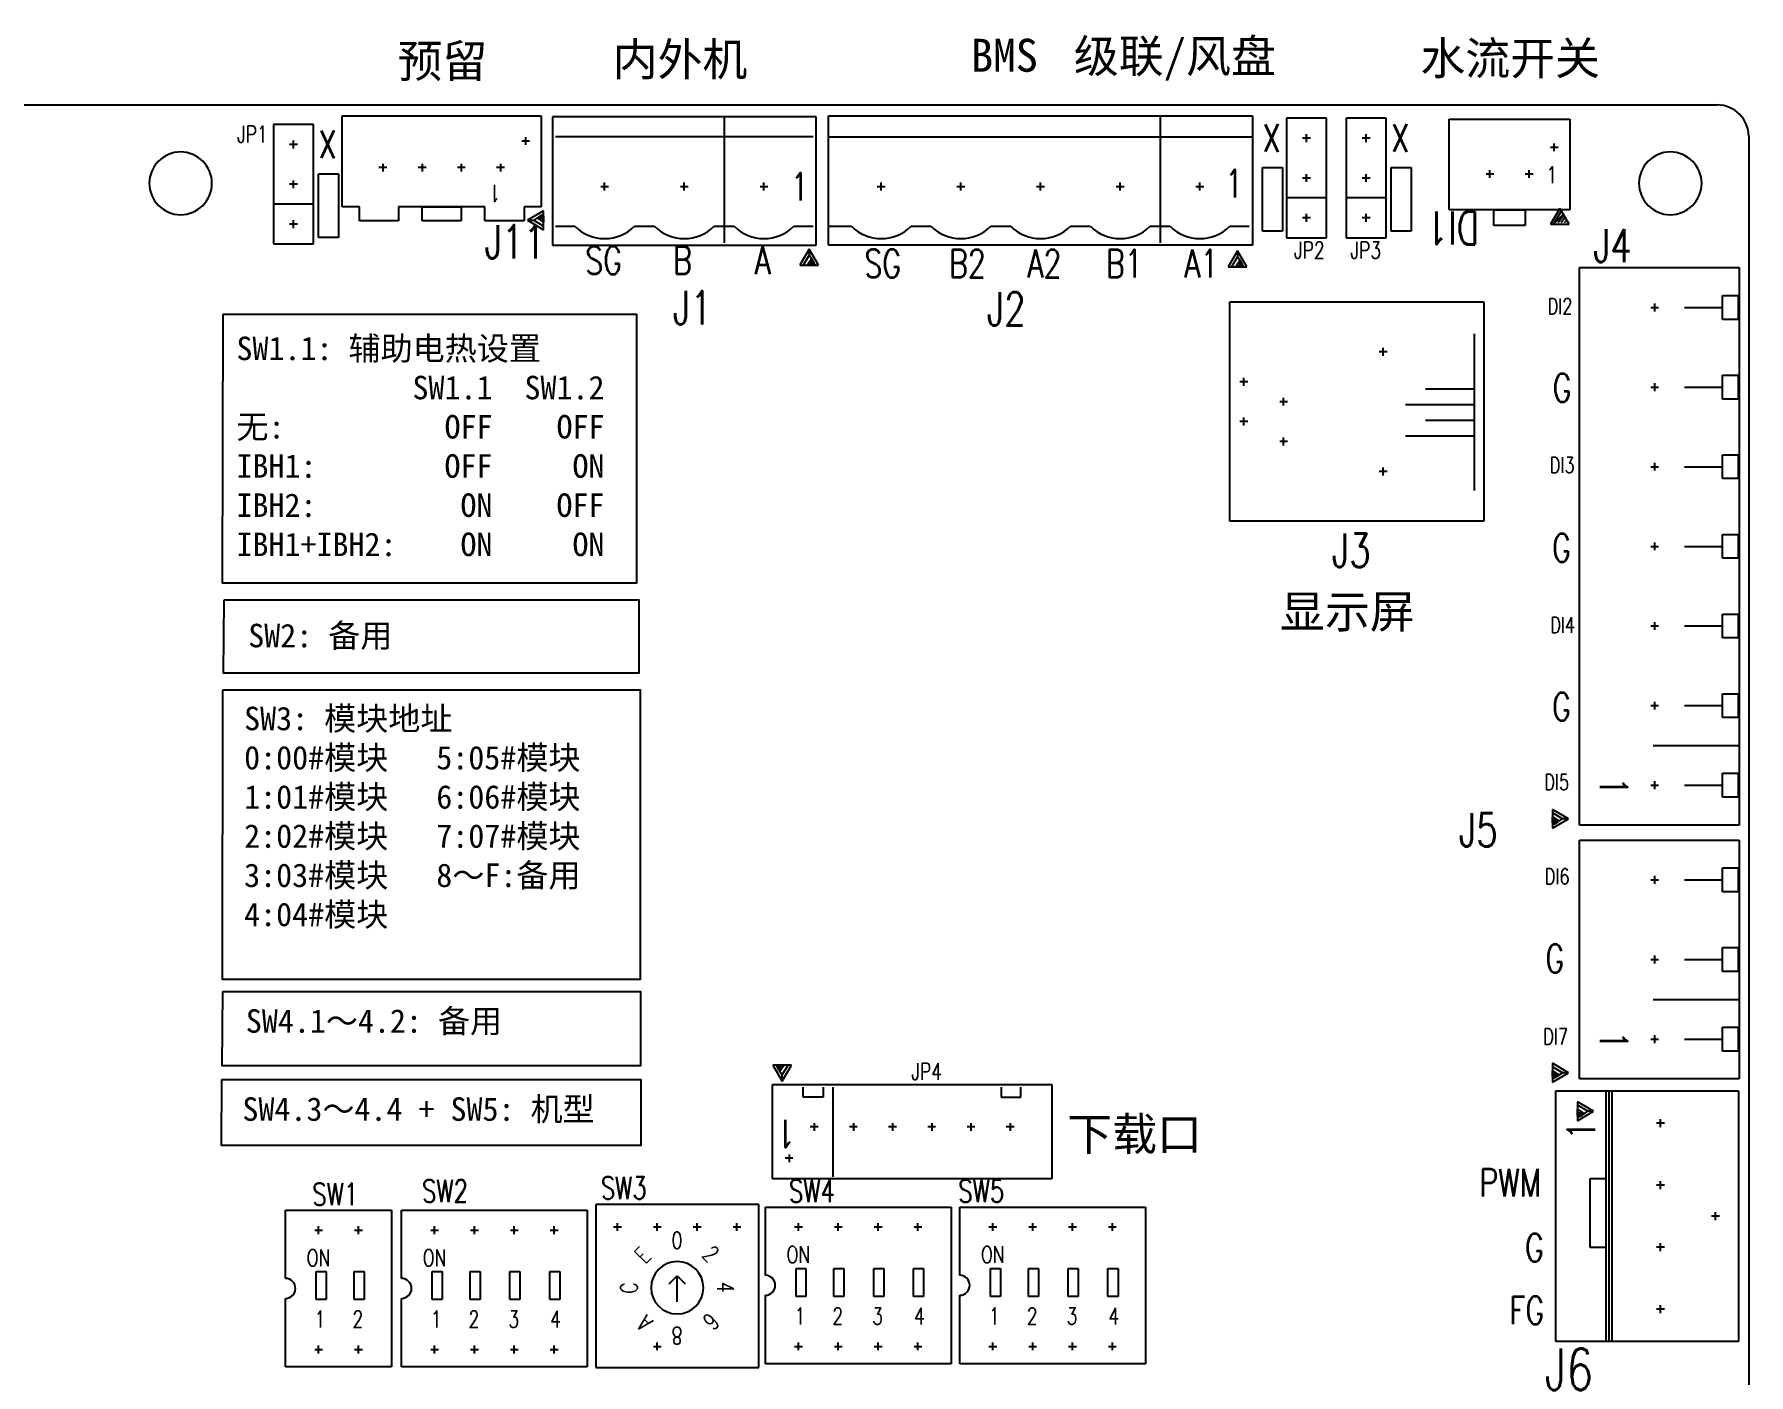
# Model space of a CAD drawing. Extents: x -23 to 549, y -29 to 170.
# Drawn here: x 140.7 to 250, y 84 to 169.5 of the extents above; entities that cross this region are included whole.
import ezdxf

# ---------------------------------------------------------------- set-up
doc = ezdxf.new("R2010")
doc.units = 0
doc.header["$MEASUREMENT"] = 0
doc.layers.get('0').update_dxf_attribs({"linetype": 'CONTINUOUS'})
doc.styles.add('W0$254', font='simplex', dxfattribs={"width": 0.75})
doc.styles.add('宋体', font='simsun.ttc')

msp = doc.modelspace()

# ---------------------------------------------------------------- linework, layer by layer
for p, q in [((2, 165), (248, 165)), ((160.3, 158.5), (160.3, 164.3)), ((160.3, 164.3), (173, 164.3)), ((173, 164.3), (173, 158.5)), ((190.52, 164.25), (173.72, 164.25)), ((173.72, 164.25), (173.72, 156.05)), ((184.66, 164.25), (184.66, 156.2)), ((190.52, 156.05), (190.52, 164.25)), ((191.32, 156.05), (191.32, 164.3)), ((191.32, 164.3), (218.36, 164.3)), ((212.46, 164.3), (212.46, 156.2)), ((218.36, 164.3), (218.36, 156.05)), ((223.07, 164.15), (220.53, 164.15)), ((220.53, 164.15), (220.53, 156.53)), ((223.07, 156.53), (223.07, 164.15)), ((226.87, 164.15), (224.33, 164.15)), ((224.33, 164.15), (224.33, 156.53)), ((226.87, 156.53), (226.87, 164.15)), ((230.9, 158.3), (230.9, 164.1)), ((230.9, 164.1), (238.6, 164.1)), ((238.6, 164.1), (238.6, 158.3)), ((158.47, 163.75), (155.93, 163.75)), ((155.93, 163.75), (155.93, 156.13)), ((158.47, 156.13), (158.47, 163.75)), ((172, 162.95), (172, 162.45)), ((172, 162.95), (172, 162.45)), ((190.34, 162.97), (173.9, 162.97)), ((191.32, 162.97), (218.36, 162.97)), ((221.8, 162.63), (221.8, 163.13)), ((221.8, 162.63), (221.8, 163.13)), ((225.6, 162.63), (225.6, 163.13)), ((225.6, 162.63), (225.6, 163.13)), ((250, 163), (250, -13)), ((157.45, 162.48), (156.95, 162.48)), ((157.45, 162.48), (156.95, 162.48)), ((157.2, 162.23), (157.2, 162.73)), ((157.2, 162.23), (157.2, 162.73)), ((172.25, 162.7), (171.75, 162.7)), ((172.25, 162.7), (171.75, 162.7)), ((222.05, 162.88), (221.55, 162.88)), ((222.05, 162.88), (221.55, 162.88)), ((225.85, 162.88), (225.35, 162.88)), ((225.85, 162.88), (225.35, 162.88)), ((237.35, 162.3), (237.85, 162.3)), ((237.35, 162.3), (237.85, 162.3)), ((237.6, 162.05), (237.6, 162.55)), ((237.6, 162.05), (237.6, 162.55)), ((163.15, 161), (162.65, 161)), ((163.15, 161), (162.65, 161)), ((162.9, 161.25), (162.9, 160.75)), ((162.9, 161.25), (162.9, 160.75)), ((165.65, 161), (165.15, 161)), ((165.65, 161), (165.15, 161)), ((165.4, 161.25), (165.4, 160.75)), ((165.4, 161.25), (165.4, 160.75)), ((168.15, 161), (167.65, 161)), ((168.15, 161), (167.65, 161)), ((167.9, 161.25), (167.9, 160.75)), ((167.9, 161.25), (167.9, 160.75)), ((170.65, 161), (170.15, 161)), ((170.65, 161), (170.15, 161)), ((170.4, 161.25), (170.4, 160.75)), ((170.4, 161.25), (170.4, 160.75)), ((170.4, 161), (170.4, 161)), ((170.4, 161), (170.4, 161)), ((219, 161), (220.27, 161)), ((219, 156.94), (219, 161)), ((220.27, 161), (220.27, 156.94)), ((227.2, 161), (228.47, 161)), ((227.2, 156.94), (227.2, 161)), ((228.47, 161), (228.47, 156.94)), ((233.5, 160.35), (233.5, 160.85)), ((233.5, 160.35), (233.5, 160.85)), ((236, 160.35), (236, 160.85)), ((236, 160.35), (236, 160.85)), ((157.45, 159.94), (156.95, 159.94)), ((157.45, 159.94), (156.95, 159.94)), ((157.2, 159.69), (157.2, 160.19)), ((157.2, 159.69), (157.2, 160.19)), ((158.8, 160.6), (160.07, 160.6)), ((158.8, 156.54), (158.8, 160.6)), ((160.07, 160.6), (160.07, 156.54)), ((176.79, 159.8), (177.29, 159.8)), ((176.79, 159.8), (177.29, 159.8)), ((177.04, 159.55), (177.04, 160.05)), ((177.04, 159.55), (177.04, 160.05)), ((181.87, 159.8), (182.37, 159.8)), ((181.87, 159.8), (182.37, 159.8)), ((182.12, 159.55), (182.12, 160.05)), ((182.12, 159.55), (182.12, 160.05)), ((186.95, 159.8), (187.45, 159.8)), ((186.95, 159.8), (187.45, 159.8)), ((187.2, 159.55), (187.2, 160.05)), ((187.2, 159.55), (187.2, 160.05)), ((187.2, 159.8), (187.2, 159.8)), ((187.2, 159.8), (187.2, 159.8)), ((194.43, 159.8), (194.93, 159.8)), ((194.43, 159.8), (194.93, 159.8)), ((194.68, 159.55), (194.68, 160.05)), ((194.68, 159.55), (194.68, 160.05)), ((199.51, 159.8), (200.01, 159.8)), ((199.51, 159.8), (200.01, 159.8)), ((199.76, 159.55), (199.76, 160.05)), ((199.76, 159.55), (199.76, 160.05)), ((204.59, 159.8), (205.09, 159.8)), ((204.59, 159.8), (205.09, 159.8)), ((204.84, 159.55), (204.84, 160.05)), ((204.84, 159.55), (204.84, 160.05)), ((209.67, 159.8), (210.17, 159.8)), ((209.67, 159.8), (210.17, 159.8)), ((209.92, 159.55), (209.92, 160.05)), ((209.92, 159.55), (209.92, 160.05)), ((214.75, 159.8), (215.25, 159.8)), ((214.75, 159.8), (215.25, 159.8)), ((215, 159.55), (215, 160.05)), ((215, 159.55), (215, 160.05)), ((215, 159.8), (215, 159.8)), ((215, 159.8), (215, 159.8)), ((222.05, 160.34), (221.55, 160.34)), ((222.05, 160.34), (221.55, 160.34)), ((221.8, 160.09), (221.8, 160.59)), ((221.8, 160.09), (221.8, 160.59)), ((225.85, 160.34), (225.35, 160.34)), ((225.85, 160.34), (225.35, 160.34)), ((225.6, 160.09), (225.6, 160.59)), ((225.6, 160.09), (225.6, 160.59)), ((233.25, 160.6), (233.75, 160.6)), ((233.25, 160.6), (233.75, 160.6)), ((235.75, 160.6), (236.25, 160.6)), ((235.75, 160.6), (236.25, 160.6)), ((236, 160.6), (236, 160.6)), ((236, 160.6), (236, 160.6)), ((158.47, 158.67), (155.93, 158.67)), ((223.07, 159.07), (220.53, 159.07)), ((226.87, 159.07), (224.33, 159.07)), ((157.2, 157.15), (157.2, 157.65)), ((157.2, 157.15), (157.2, 157.65)), ((161.4, 158.5), (160.3, 158.5)), ((161.4, 157.6), (161.4, 158.5)), ((163.9, 157.6), (161.4, 157.6)), ((169.4, 158.5), (163.9, 158.5)), ((163.9, 158.5), (163.9, 157.6)), ((165.4, 157.6), (165.4, 158.5)), ((165.4, 158.5), (167.9, 158.5)), ((167.9, 157.6), (165.4, 157.6)), ((167.9, 158.5), (167.9, 157.6)), ((169.4, 157.6), (169.4, 158.5)), ((171.9, 157.6), (169.4, 157.6)), ((173, 158.5), (171.9, 158.5)), ((171.9, 158.5), (171.9, 157.6)), ((173.15, 158.24), (172.13, 157.64)), ((172.13, 157.64), (173.15, 157.04)), ((172.13, 157.64), (172.52, 157.64)), ((172.9, 157.9), (172.52, 157.64)), ((172.52, 157.64), (173.15, 157.26)), ((172.9, 157.9), (172.77, 157.77)), ((172.77, 157.77), (172.9, 157.9)), ((172.77, 157.77), (173.15, 157.77)), ((173.15, 157.52), (172.77, 157.77)), ((173.15, 158.02), (172.9, 157.9)), ((172.9, 157.9), (173.15, 157.9)), ((173.15, 157.64), (172.9, 157.9)), ((173.15, 157.04), (173.15, 158.24)), ((173.15, 157.64), (173.15, 158.02)), ((173.15, 157.9), (173.15, 157.77)), ((173.15, 157.77), (173.15, 157.52)), ((173.15, 157.77), (173.15, 157.64)), ((173.15, 157.52), (173.15, 157.64)), ((173.15, 157.26), (173.15, 157.52)), ((222.05, 157.8), (221.55, 157.8)), ((222.05, 157.8), (221.55, 157.8)), ((221.8, 157.55), (221.8, 158.05)), ((221.8, 157.55), (221.8, 158.05)), ((225.85, 157.8), (225.35, 157.8)), ((225.85, 157.8), (225.35, 157.8)), ((225.6, 157.55), (225.6, 158.05)), ((225.6, 157.55), (225.6, 158.05)), ((238.6, 158.3), (230.9, 158.3)), ((233.75, 158.3), (235.75, 158.3)), ((233.75, 157.3), (233.75, 158.3)), ((235.75, 158.3), (235.75, 157.3)), ((237.95, 158.4), (237.35, 157.4)), ((237.55, 157.4), (238.05, 158.2)), ((237.65, 157.5), (238.15, 158)), ((237.85, 157.5), (238.15, 157.9)), ((238.55, 157.4), (237.95, 158.4)), ((238.05, 157.5), (238.25, 157.8)), ((238.25, 157.5), (238.35, 157.6)), ((157.45, 157.4), (156.95, 157.4)), ((157.45, 157.4), (156.95, 157.4)), ((160.07, 156.54), (158.8, 156.54)), ((173.9, 157.26), (175.13, 157.26)), ((178.94, 157.26), (180.22, 157.26)), ((184.03, 157.26), (185.29, 157.26)), ((189.1, 157.26), (190.34, 157.26)), ((191.34, 157.26), (192.78, 157.26)), ((196.59, 157.26), (197.85, 157.26)), ((201.66, 157.26), (202.94, 157.26)), ((206.75, 157.26), (208.01, 157.26)), ((211.82, 157.26), (213.09, 157.26)), ((216.91, 157.26), (218.14, 157.26)), ((220.27, 156.94), (219, 156.94)), ((220.53, 156.53), (223.07, 156.53)), ((224.33, 156.53), (226.87, 156.53)), ((228.47, 156.94), (227.2, 156.94)), ((235.75, 157.3), (233.75, 157.3)), ((237.35, 157.4), (238.55, 157.4)), ((155.93, 156.13), (158.47, 156.13)), ((173.72, 156.05), (190.52, 156.05)), ((190.08, 155.8), (189.48, 154.78)), ((190.08, 155.42), (189.7, 154.78)), ((190.68, 154.78), (190.08, 155.8)), ((190.08, 155.8), (190.08, 155.42)), ((190.33, 155.04), (190.08, 155.42)), ((218.36, 156.05), (191.32, 156.05)), ((217.4, 155.7), (216.8, 154.68)), ((217.4, 155.32), (217.02, 154.68)), ((218, 154.68), (217.4, 155.7)), ((217.4, 155.7), (217.4, 155.32)), ((217.65, 154.94), (217.4, 155.32)), ((189.48, 154.78), (190.68, 154.78)), ((189.7, 154.78), (189.95, 154.78)), ((189.95, 154.78), (190.21, 155.16)), ((190.21, 154.78), (189.95, 154.78)), ((189.95, 154.78), (190.08, 154.78)), ((190.08, 154.78), (190.33, 155.04)), ((190.21, 154.78), (190.08, 154.78)), ((190.08, 154.78), (190.46, 154.78)), ((190.33, 155.04), (190.21, 155.16)), ((190.21, 155.16), (190.33, 155.04)), ((190.21, 155.16), (190.21, 154.78)), ((190.33, 154.78), (190.21, 154.78)), ((190.33, 155.04), (190.33, 154.78)), ((190.46, 154.78), (190.33, 155.04)), ((216.8, 154.68), (218, 154.68)), ((217.02, 154.68), (217.27, 154.68)), ((217.27, 154.68), (217.53, 155.06)), ((217.53, 154.68), (217.27, 154.68)), ((217.27, 154.68), (217.4, 154.68)), ((217.4, 154.68), (217.65, 154.94)), ((217.53, 154.68), (217.4, 154.68)), ((217.4, 154.68), (217.78, 154.68)), ((217.65, 154.94), (217.53, 155.06)), ((217.53, 155.06), (217.65, 154.94)), ((217.53, 155.06), (217.53, 154.68)), ((217.65, 154.68), (217.53, 154.68)), ((217.65, 154.94), (217.65, 154.68)), ((217.78, 154.68), (217.65, 154.94)), ((239.2, 119.06), (239.2, 154.62)), ((239.2, 154.62), (249.4, 154.62)), ((249.4, 154.62), (249.4, 119.06)), ((216.9, 138.44), (216.9, 152.44)), ((216.9, 152.44), (233.1, 152.44)), ((233.1, 152.44), (233.1, 138.44)), ((243.75, 152.08), (244.25, 152.08)), ((243.75, 152.08), (244.25, 152.08)), ((244, 152.33), (244, 151.83)), ((244, 152.33), (244, 151.83)), ((245.91, 152.08), (248.32, 152.08)), ((248.32, 151.32), (248.32, 152.84)), ((248.32, 152.84), (249.33, 152.84)), ((249.33, 152.84), (249.33, 151.32)), ((249.33, 151.32), (248.32, 151.32)), ((232.5, 150.4), (232.5, 140.4)), ((226.94, 149.25), (226.44, 149.25)), ((226.94, 149.25), (226.44, 149.25)), ((226.69, 148.99), (226.69, 149.5)), ((226.69, 148.99), (226.69, 149.5)), ((248.32, 146.24), (248.32, 147.76)), ((248.32, 147.76), (249.33, 147.76)), ((249.33, 147.76), (249.33, 146.24)), ((218.05, 147.34), (217.55, 147.34)), ((218.05, 147.34), (217.55, 147.34)), ((217.8, 147.09), (217.8, 147.59)), ((217.8, 147.09), (217.8, 147.59)), ((229.38, 146.9), (232.5, 146.9)), ((243.75, 147), (244.25, 147)), ((243.75, 147), (244.25, 147)), ((244, 147.25), (244, 146.75)), ((244, 147.25), (244, 146.75)), ((245.91, 147), (248.32, 147)), ((220.59, 146.07), (220.09, 146.07)), ((220.59, 146.07), (220.09, 146.07)), ((220.34, 145.82), (220.34, 146.32)), ((220.34, 145.82), (220.34, 146.32)), ((228.11, 145.9), (232.5, 145.9)), ((249.33, 146.24), (248.32, 146.24)), ((218.05, 144.8), (217.55, 144.8)), ((218.05, 144.8), (217.55, 144.8)), ((217.8, 144.55), (217.8, 145.05)), ((217.8, 144.55), (217.8, 145.05)), ((229.38, 144.9), (232.5, 144.9)), ((220.59, 143.53), (220.09, 143.53)), ((220.59, 143.53), (220.09, 143.53)), ((220.34, 143.28), (220.34, 143.78)), ((220.34, 143.28), (220.34, 143.78)), ((228.11, 143.9), (232.5, 143.9)), ((244, 142.17), (244, 141.67)), ((244, 142.17), (244, 141.67)), ((248.32, 141.16), (248.32, 142.68)), ((248.32, 142.68), (249.33, 142.68)), ((249.33, 142.68), (249.33, 141.16)), ((226.94, 141.62), (226.44, 141.62)), ((226.94, 141.62), (226.44, 141.62)), ((226.69, 141.37), (226.69, 141.88)), ((226.69, 141.37), (226.69, 141.88)), ((243.75, 141.92), (244.25, 141.92)), ((243.75, 141.92), (244.25, 141.92)), ((245.91, 141.92), (248.32, 141.92)), ((249.33, 141.16), (248.32, 141.16)), ((233.1, 138.44), (216.9, 138.44)), ((243.75, 136.84), (244.25, 136.84)), ((243.75, 136.84), (244.25, 136.84)), ((244, 137.09), (244, 136.59)), ((244, 137.09), (244, 136.59)), ((245.91, 136.84), (248.32, 136.84)), ((248.32, 136.08), (248.32, 137.6)), ((248.32, 137.6), (249.33, 137.6)), ((249.33, 137.6), (249.33, 136.08)), ((249.33, 136.08), (248.32, 136.08)), ((248.32, 131), (248.32, 132.52)), ((248.32, 132.52), (249.33, 132.52)), ((249.33, 132.52), (249.33, 131)), ((243.75, 131.76), (244.25, 131.76)), ((243.75, 131.76), (244.25, 131.76)), ((244, 132.01), (244, 131.51)), ((244, 132.01), (244, 131.51)), ((245.91, 131.76), (248.32, 131.76)), ((249.33, 131), (248.32, 131)), ((244, 126.93), (244, 126.43)), ((244, 126.93), (244, 126.43)), ((248.32, 125.92), (248.32, 127.44)), ((248.32, 127.44), (249.33, 127.44)), ((249.33, 127.44), (249.33, 125.92)), ((243.75, 126.68), (244.25, 126.68)), ((243.75, 126.68), (244.25, 126.68)), ((245.91, 126.68), (248.32, 126.68)), ((249.33, 125.92), (248.32, 125.92)), ((243.91, 124.14), (249.33, 124.14)), ((243.75, 121.6), (244.25, 121.6)), ((243.75, 121.6), (244.25, 121.6)), ((244, 121.85), (244, 121.35)), ((244, 121.85), (244, 121.35)), ((244, 121.6), (244, 121.6)), ((244, 121.6), (244, 121.6)), ((245.91, 121.6), (248.32, 121.6)), ((248.32, 120.84), (248.32, 122.36)), ((248.32, 122.36), (249.33, 122.36)), ((249.33, 122.36), (249.33, 120.84)), ((249.33, 120.84), (248.32, 120.84)), ((238.51, 119.46), (237.49, 120.06)), ((237.49, 120.06), (237.49, 118.86)), ((238.13, 119.46), (237.49, 119.84)), ((237.49, 119.84), (237.49, 119.59)), ((237.49, 119.34), (237.49, 119.59)), ((237.49, 119.59), (237.49, 119.46)), ((237.49, 119.59), (237.87, 119.34)), ((237.49, 119.46), (237.75, 119.21)), ((237.49, 119.34), (237.49, 119.46)), ((237.49, 119.46), (237.49, 119.08)), ((237.49, 118.86), (238.51, 119.46)), ((237.49, 119.21), (237.49, 119.34)), ((237.87, 119.34), (237.49, 119.34)), ((237.75, 119.21), (237.49, 119.21)), ((237.49, 119.08), (237.75, 119.21)), ((237.75, 119.21), (238.13, 119.46)), ((237.75, 119.21), (237.87, 119.34)), ((237.87, 119.34), (237.75, 119.21)), ((238.51, 119.46), (238.13, 119.46)), ((249.4, 119.06), (239.2, 119.06)), ((239.2, 102.86), (239.2, 118.1)), ((239.2, 118.1), (249.4, 118.1)), ((249.4, 118.1), (249.4, 102.86)), ((248.32, 114.8), (248.32, 116.32)), ((248.32, 116.32), (249.33, 116.32)), ((249.33, 116.32), (249.33, 114.8)), ((243.75, 115.56), (244.25, 115.56)), ((243.75, 115.56), (244.25, 115.56)), ((244, 115.81), (244, 115.31)), ((244, 115.81), (244, 115.31)), ((245.91, 115.56), (248.32, 115.56)), ((249.33, 114.8), (248.32, 114.8)), ((243.75, 110.48), (244.25, 110.48)), ((243.75, 110.48), (244.25, 110.48)), ((244, 110.73), (244, 110.23)), ((244, 110.73), (244, 110.23)), ((245.91, 110.48), (248.32, 110.48)), ((248.32, 109.72), (248.32, 111.24)), ((248.32, 111.24), (249.33, 111.24)), ((249.33, 111.24), (249.33, 109.72)), ((249.33, 109.72), (248.32, 109.72)), ((243.91, 107.94), (249.33, 107.94)), ((248.32, 104.64), (248.32, 106.16)), ((248.32, 106.16), (249.33, 106.16)), ((249.33, 106.16), (249.33, 104.64)), ((243.75, 105.4), (244.25, 105.4)), ((243.75, 105.4), (244.25, 105.4)), ((244, 105.65), (244, 105.15)), ((244, 105.65), (244, 105.15)), ((244, 105.4), (244, 105.4)), ((244, 105.4), (244, 105.4)), ((245.91, 105.4), (248.32, 105.4)), ((249.33, 104.64), (248.32, 104.64)), ((188.96, 103.75), (187.76, 103.75)), ((187.76, 103.75), (188.36, 102.73)), ((188.36, 103.75), (187.98, 103.75)), ((187.98, 103.75), (188.1, 103.5)), ((188.1, 103.5), (188.1, 103.75)), ((188.1, 103.75), (188.23, 103.75)), ((188.36, 103.75), (188.1, 103.5)), ((188.1, 103.5), (188.23, 103.37)), ((188.23, 103.37), (188.1, 103.5)), ((188.1, 103.5), (188.36, 103.12)), ((188.23, 103.75), (188.48, 103.75)), ((188.23, 103.37), (188.23, 103.75)), ((188.23, 103.75), (188.36, 103.75)), ((188.48, 103.75), (188.23, 103.37)), ((188.48, 103.75), (188.36, 103.75)), ((188.36, 103.12), (188.74, 103.75)), ((188.36, 102.73), (188.96, 103.75)), ((188.36, 102.73), (188.36, 103.12)), ((188.74, 103.75), (188.48, 103.75)), ((238.51, 103.26), (237.49, 103.86)), ((237.49, 103.86), (237.49, 102.66)), ((238.13, 103.26), (237.49, 103.64)), ((237.49, 103.64), (237.49, 103.39)), ((237.49, 103.14), (237.49, 103.39)), ((237.49, 103.39), (237.49, 103.26)), ((237.49, 103.39), (237.87, 103.14)), ((237.49, 103.26), (237.75, 103.01)), ((237.49, 103.14), (237.49, 103.26)), ((237.49, 103.26), (237.49, 102.88)), ((237.49, 102.66), (238.51, 103.26)), ((237.49, 103.01), (237.49, 103.14)), ((237.87, 103.14), (237.49, 103.14)), ((237.75, 103.01), (237.49, 103.01)), ((237.49, 102.88), (237.75, 103.01)), ((237.75, 103.01), (238.13, 103.26)), ((237.75, 103.01), (237.87, 103.14)), ((237.87, 103.14), (237.75, 103.01)), ((238.51, 103.26), (238.13, 103.26)), ((249.4, 102.86), (239.2, 102.86)), ((187.75, 96.5), (187.75, 102.5)), ((187.75, 102.5), (205.55, 102.5)), ((189.71, 101.7), (189.71, 102.34)), ((190.97, 101.7), (189.71, 101.7)), ((190.97, 102.34), (190.97, 101.7)), ((191.61, 96.62), (191.61, 102.34)), ((202.32, 102.34), (202.32, 101.7)), ((202.32, 101.7), (203.59, 101.7)), ((203.59, 101.7), (203.59, 102.34)), ((205.55, 102.5), (205.55, 96.5)), ((249.38, 102.08), (237.68, 102.08)), ((237.68, 102.08), (237.68, 86.13)), ((240.88, 102.08), (240.88, 86.13)), ((241.08, 102.08), (241.08, 86.13)), ((241.28, 102.08), (241.28, 86.13)), ((249.38, 86.13), (249.38, 102.08)), ((240.11, 100.8), (239.09, 101.4)), ((239.09, 101.4), (239.09, 100.2)), ((239.73, 100.8), (239.09, 101.18)), ((239.09, 101.18), (239.09, 100.93)), ((239.09, 100.67), (239.09, 100.93)), ((239.09, 100.93), (239.09, 100.8)), ((239.09, 100.93), (239.47, 100.67)), ((239.09, 100.8), (239.35, 100.54)), ((239.09, 100.67), (239.09, 100.8)), ((239.09, 100.8), (239.09, 100.42)), ((239.09, 100.2), (240.11, 100.8)), ((239.09, 100.54), (239.09, 100.67)), ((239.47, 100.67), (239.09, 100.67)), ((239.35, 100.54), (239.73, 100.8)), ((239.35, 100.54), (239.47, 100.67)), ((239.47, 100.67), (239.35, 100.54)), ((240.11, 100.8), (239.73, 100.8)), ((190.65, 99.8), (190.15, 99.8)), ((190.65, 99.8), (190.15, 99.8)), ((190.4, 100.05), (190.4, 99.55)), ((190.4, 100.05), (190.4, 99.55)), ((190.4, 99.8), (190.4, 99.8)), ((190.4, 99.8), (190.4, 99.8)), ((193.15, 99.8), (192.65, 99.8)), ((193.15, 99.8), (192.65, 99.8)), ((192.9, 100.05), (192.9, 99.55)), ((192.9, 100.05), (192.9, 99.55)), ((195.65, 99.8), (195.15, 99.8)), ((195.65, 99.8), (195.15, 99.8)), ((195.4, 100.05), (195.4, 99.55)), ((195.4, 100.05), (195.4, 99.55)), ((198.15, 99.8), (197.65, 99.8)), ((198.15, 99.8), (197.65, 99.8)), ((197.9, 100.05), (197.9, 99.55)), ((197.9, 100.05), (197.9, 99.55)), ((200.65, 99.8), (200.15, 99.8)), ((200.65, 99.8), (200.15, 99.8)), ((200.4, 100.05), (200.4, 99.55)), ((200.4, 100.05), (200.4, 99.55)), ((203.15, 99.8), (202.65, 99.8)), ((203.15, 99.8), (202.65, 99.8)), ((202.9, 100.05), (202.9, 99.55)), ((202.9, 100.05), (202.9, 99.55)), ((239.35, 100.54), (239.09, 100.54)), ((239.09, 100.42), (239.35, 100.54)), ((244.63, 100.05), (244.13, 100.05)), ((244.63, 100.05), (244.13, 100.05)), ((244.38, 99.79), (244.38, 100.3)), ((244.38, 99.79), (244.38, 100.3)), ((244.38, 100.05), (244.38, 100.05)), ((244.38, 100.05), (244.38, 100.05)), ((189.05, 97.8), (188.55, 97.8)), ((189.05, 97.8), (188.55, 97.8)), ((188.8, 98.05), (188.8, 97.55)), ((188.8, 98.05), (188.8, 97.55)), ((205.55, 96.5), (187.75, 96.5)), ((239.88, 92.11), (239.88, 96.51)), ((239.88, 96.51), (240.88, 96.51)), ((240.88, 96.51), (240.88, 92.11)), ((244.38, 95.83), (244.38, 96.34)), ((244.38, 95.83), (244.38, 96.34)), ((244.63, 96.09), (244.13, 96.09)), ((244.63, 96.09), (244.13, 96.09)), ((156.69, 90.13), (156.69, 94.49)), ((156.69, 94.49), (163.45, 94.49)), ((163.45, 94.49), (163.45, 84.49)), ((164.09, 90.13), (164.09, 94.49)), ((164.09, 94.49), (175.93, 94.49)), ((175.93, 94.49), (175.93, 84.49)), ((186.87, 94.86), (176.47, 94.86)), ((176.47, 94.86), (176.47, 84.46)), ((186.87, 84.46), (186.87, 94.86)), ((187.29, 90.33), (187.29, 94.69)), ((187.29, 94.69), (199.13, 94.69)), ((199.13, 94.69), (199.13, 84.69)), ((199.69, 90.33), (199.69, 94.69)), ((199.69, 94.69), (211.53, 94.69)), ((211.53, 94.69), (211.53, 84.69)), ((248.13, 94.11), (247.63, 94.11)), ((248.13, 94.11), (247.63, 94.11)), ((247.88, 93.85), (247.88, 94.36)), ((247.88, 93.85), (247.88, 94.36)), ((158.55, 93.22), (159.05, 93.22)), ((158.55, 93.22), (159.05, 93.22)), ((158.8, 92.97), (158.8, 93.47)), ((158.8, 92.97), (158.8, 93.47)), ((161.09, 93.22), (161.59, 93.22)), ((161.09, 93.22), (161.59, 93.22)), ((161.34, 92.97), (161.34, 93.47)), ((161.34, 92.97), (161.34, 93.47)), ((165.95, 93.22), (166.45, 93.22)), ((165.95, 93.22), (166.45, 93.22)), ((166.2, 92.97), (166.2, 93.47)), ((166.2, 92.97), (166.2, 93.47)), ((168.49, 93.22), (168.99, 93.22)), ((168.49, 93.22), (168.99, 93.22)), ((168.74, 92.97), (168.74, 93.47)), ((168.74, 92.97), (168.74, 93.47)), ((171.03, 93.22), (171.53, 93.22)), ((171.03, 93.22), (171.53, 93.22)), ((171.28, 92.97), (171.28, 93.47)), ((171.28, 92.97), (171.28, 93.47)), ((173.57, 93.22), (174.07, 93.22)), ((173.57, 93.22), (174.07, 93.22)), ((173.82, 92.97), (173.82, 93.47)), ((173.82, 92.97), (173.82, 93.47)), ((177.61, 93.42), (178.11, 93.42)), ((177.61, 93.42), (178.11, 93.42)), ((177.86, 93.17), (177.86, 93.67)), ((177.86, 93.17), (177.86, 93.67)), ((180.15, 93.42), (180.65, 93.42)), ((180.15, 93.42), (180.65, 93.42)), ((180.4, 93.17), (180.4, 93.67)), ((180.4, 93.17), (180.4, 93.67)), ((182.69, 93.42), (183.19, 93.42)), ((182.69, 93.42), (183.19, 93.42)), ((182.94, 93.17), (182.94, 93.67)), ((182.94, 93.17), (182.94, 93.67)), ((185.23, 93.42), (185.73, 93.42)), ((185.23, 93.42), (185.73, 93.42)), ((185.48, 93.17), (185.48, 93.67)), ((185.48, 93.17), (185.48, 93.67)), ((189.15, 93.42), (189.65, 93.42)), ((189.15, 93.42), (189.65, 93.42)), ((189.4, 93.17), (189.4, 93.67)), ((189.4, 93.17), (189.4, 93.67)), ((191.69, 93.42), (192.19, 93.42)), ((191.69, 93.42), (192.19, 93.42)), ((191.94, 93.17), (191.94, 93.67)), ((191.94, 93.17), (191.94, 93.67)), ((194.23, 93.42), (194.73, 93.42)), ((194.23, 93.42), (194.73, 93.42)), ((194.48, 93.17), (194.48, 93.67)), ((194.48, 93.17), (194.48, 93.67)), ((196.77, 93.42), (197.27, 93.42)), ((196.77, 93.42), (197.27, 93.42)), ((197.02, 93.17), (197.02, 93.67)), ((197.02, 93.17), (197.02, 93.67)), ((201.55, 93.42), (202.05, 93.42)), ((201.55, 93.42), (202.05, 93.42)), ((201.8, 93.17), (201.8, 93.67)), ((201.8, 93.17), (201.8, 93.67)), ((204.09, 93.42), (204.59, 93.42)), ((204.09, 93.42), (204.59, 93.42)), ((204.34, 93.17), (204.34, 93.67)), ((204.34, 93.17), (204.34, 93.67)), ((206.63, 93.42), (207.13, 93.42)), ((206.63, 93.42), (207.13, 93.42)), ((206.88, 93.17), (206.88, 93.67)), ((206.88, 93.17), (206.88, 93.67)), ((209.17, 93.42), (209.67, 93.42)), ((209.17, 93.42), (209.67, 93.42)), ((209.42, 93.17), (209.42, 93.67)), ((209.42, 93.17), (209.42, 93.67)), ((240.88, 92.11), (239.88, 92.11)), ((244.63, 92.13), (244.13, 92.13)), ((244.63, 92.13), (244.13, 92.13)), ((244.38, 91.87), (244.38, 92.38)), ((244.38, 91.87), (244.38, 92.38)), ((189.25, 88.99), (189.25, 90.77)), ((189.25, 90.77), (189.88, 90.77)), ((189.88, 90.77), (189.88, 89.25)), ((191.66, 88.99), (191.66, 90.77)), ((191.66, 90.77), (192.3, 90.77)), ((192.3, 90.77), (192.3, 89.25)), ((194.2, 88.99), (194.2, 90.77)), ((194.2, 90.77), (194.84, 90.77)), ((194.84, 90.77), (194.84, 89.25)), ((196.74, 88.99), (196.74, 90.77)), ((196.74, 90.77), (197.38, 90.77)), ((197.38, 90.77), (197.38, 89.25)), ((201.65, 88.99), (201.65, 90.77)), ((201.65, 90.77), (202.28, 90.77)), ((202.28, 90.77), (202.28, 89.25)), ((204.06, 88.99), (204.06, 90.77)), ((204.06, 90.77), (204.7, 90.77)), ((204.7, 90.77), (204.7, 89.25)), ((206.6, 88.99), (206.6, 90.77)), ((206.6, 90.77), (207.24, 90.77)), ((207.24, 90.77), (207.24, 89.25)), ((209.14, 88.99), (209.14, 90.77)), ((209.14, 90.77), (209.78, 90.77)), ((209.78, 90.77), (209.78, 89.25)), ((158.65, 88.79), (158.65, 90.57)), ((158.65, 90.57), (159.28, 90.57)), ((159.28, 90.57), (159.28, 89.05)), ((161.06, 88.79), (161.06, 90.57)), ((161.06, 90.57), (161.7, 90.57)), ((161.7, 90.57), (161.7, 89.05)), ((166.05, 88.79), (166.05, 90.57)), ((166.05, 90.57), (166.68, 90.57)), ((166.68, 90.57), (166.68, 89.05)), ((168.46, 88.79), (168.46, 90.57)), ((168.46, 90.57), (169.1, 90.57)), ((169.1, 90.57), (169.1, 89.05)), ((171, 88.79), (171, 90.57)), ((171, 90.57), (171.64, 90.57)), ((171.64, 90.57), (171.64, 89.05)), ((173.54, 88.79), (173.54, 90.57)), ((173.54, 90.57), (174.18, 90.57)), ((174.18, 90.57), (174.18, 89.05)), ((181.16, 89.79), (181.67, 90.3)), ((181.67, 90.3), (182.18, 89.79)), ((181.67, 88.65), (181.67, 90.3)), ((156.69, 84.49), (156.69, 88.86)), ((159.28, 88.79), (158.65, 88.79)), ((159.28, 89.05), (159.28, 88.79)), ((161.7, 88.79), (161.06, 88.79)), ((161.7, 89.05), (161.7, 88.79)), ((164.09, 84.49), (164.09, 88.86)), ((166.68, 88.79), (166.05, 88.79)), ((166.68, 89.05), (166.68, 88.79)), ((169.1, 88.79), (168.46, 88.79)), ((169.1, 89.05), (169.1, 88.79)), ((171.64, 88.79), (171, 88.79)), ((171.64, 89.05), (171.64, 88.79)), ((174.18, 88.79), (173.54, 88.79)), ((174.18, 89.05), (174.18, 88.79)), ((187.29, 84.69), (187.29, 89.06)), ((189.88, 88.99), (189.25, 88.99)), ((189.88, 89.25), (189.88, 88.99)), ((192.3, 88.99), (191.66, 88.99)), ((192.3, 89.25), (192.3, 88.99)), ((194.84, 88.99), (194.2, 88.99)), ((194.84, 89.25), (194.84, 88.99)), ((197.38, 88.99), (196.74, 88.99)), ((197.38, 89.25), (197.38, 88.99)), ((199.69, 84.69), (199.69, 89.06)), ((202.28, 88.99), (201.65, 88.99)), ((202.28, 89.25), (202.28, 88.99)), ((204.7, 88.99), (204.06, 88.99)), ((204.7, 89.25), (204.7, 88.99)), ((207.24, 88.99), (206.6, 88.99)), ((207.24, 89.25), (207.24, 88.99)), ((209.78, 88.99), (209.14, 88.99)), ((209.78, 89.25), (209.78, 88.99)), ((244.63, 88.17), (244.13, 88.17)), ((244.63, 88.17), (244.13, 88.17)), ((244.38, 87.91), (244.38, 88.42)), ((244.38, 87.91), (244.38, 88.42)), ((158.55, 85.6), (159.05, 85.6)), ((158.55, 85.6), (159.05, 85.6)), ((158.8, 85.35), (158.8, 85.85)), ((158.8, 85.35), (158.8, 85.85)), ((161.09, 85.6), (161.59, 85.6)), ((161.09, 85.6), (161.59, 85.6)), ((161.34, 85.35), (161.34, 85.85)), ((161.34, 85.35), (161.34, 85.85)), ((165.95, 85.6), (166.45, 85.6)), ((165.95, 85.6), (166.45, 85.6)), ((166.2, 85.35), (166.2, 85.85)), ((166.2, 85.35), (166.2, 85.85)), ((168.49, 85.6), (168.99, 85.6)), ((168.49, 85.6), (168.99, 85.6)), ((168.74, 85.35), (168.74, 85.85)), ((168.74, 85.35), (168.74, 85.85)), ((171.03, 85.6), (171.53, 85.6)), ((171.03, 85.6), (171.53, 85.6)), ((171.28, 85.35), (171.28, 85.85)), ((171.28, 85.35), (171.28, 85.85)), ((173.57, 85.6), (174.07, 85.6)), ((173.57, 85.6), (174.07, 85.6)), ((173.82, 85.35), (173.82, 85.85)), ((173.82, 85.35), (173.82, 85.85)), ((180.15, 85.8), (180.65, 85.8)), ((180.15, 85.8), (180.65, 85.8)), ((180.4, 85.55), (180.4, 86.05)), ((180.4, 85.55), (180.4, 86.05)), ((189.15, 85.8), (189.65, 85.8)), ((189.15, 85.8), (189.65, 85.8)), ((189.4, 85.55), (189.4, 86.05)), ((189.4, 85.55), (189.4, 86.05)), ((191.69, 85.8), (192.19, 85.8)), ((191.69, 85.8), (192.19, 85.8)), ((191.94, 85.55), (191.94, 86.05)), ((191.94, 85.55), (191.94, 86.05)), ((194.23, 85.8), (194.73, 85.8)), ((194.23, 85.8), (194.73, 85.8)), ((194.48, 85.55), (194.48, 86.05)), ((194.48, 85.55), (194.48, 86.05)), ((196.77, 85.8), (197.27, 85.8)), ((196.77, 85.8), (197.27, 85.8)), ((197.02, 85.55), (197.02, 86.05)), ((197.02, 85.55), (197.02, 86.05)), ((201.55, 85.8), (202.05, 85.8)), ((201.55, 85.8), (202.05, 85.8)), ((201.8, 85.55), (201.8, 86.05)), ((201.8, 85.55), (201.8, 86.05)), ((204.09, 85.8), (204.59, 85.8)), ((204.09, 85.8), (204.59, 85.8)), ((204.34, 85.55), (204.34, 86.05)), ((204.34, 85.55), (204.34, 86.05)), ((206.63, 85.8), (207.13, 85.8)), ((206.63, 85.8), (207.13, 85.8)), ((206.88, 85.55), (206.88, 86.05)), ((206.88, 85.55), (206.88, 86.05)), ((209.17, 85.8), (209.67, 85.8)), ((209.17, 85.8), (209.67, 85.8)), ((209.42, 85.55), (209.42, 86.05)), ((209.42, 85.55), (209.42, 86.05)), ((237.68, 86.13), (249.38, 86.13)), ((163.45, 84.49), (156.69, 84.49)), ((175.93, 84.49), (164.09, 84.49)), ((176.47, 84.46), (186.87, 84.46)), ((199.13, 84.69), (187.29, 84.69)), ((211.53, 84.69), (199.69, 84.69))]:
    msp.add_line(p, q)
at = {"linetype": 'Continuous'}
for points in [[(152.72, 151.66), (179.07, 151.66), (179.07, 134.5), (152.68, 134.5)], [(152.78, 133.43), (179.22, 133.43), (179.22, 128.75), (152.74, 128.75)], [(152.69, 127.69), (179.31, 127.69), (179.31, 109.21), (152.66, 109.21)], [(152.69, 108.44), (179.32, 108.44), (179.32, 103.7), (152.65, 103.7)], [(152.63, 102.82), (179.34, 102.82), (179.34, 98.62), (152.6, 98.62)]]:
    msp.add_lwpolyline(points, close=True, dxfattribs=at)
for centre, radius, start, end in [((248, 163), 2, 360, 90), ((150, 160), 2, 0, 180), ((245, 160), 2, 0, 180), ((150, 160), 2, 180, 0), ((245, 160), 2, 180, 0), ((177.04, 159.16), 2.69, 225, 315), ((182.12, 159.16), 2.69, 225, 315), ((187.2, 159.16), 2.69, 225, 315), ((194.68, 159.16), 2.69, 225, 315), ((199.76, 159.16), 2.69, 225, 315), ((204.84, 159.16), 2.69, 225, 315), ((209.92, 159.16), 2.69, 225, 315), ((215, 159.16), 2.69, 225, 315), ((181.67, 89.54), 1.67, 90, 270), ((181.67, 89.54), 1.67, 270, 90), ((156.69, 89.5), 0.635, 270, 90), ((164.09, 89.5), 0.635, 270, 90), ((187.29, 89.7), 0.635, 270, 90), ((199.69, 89.7), 0.635, 270, 90)]:
    msp.add_arc(centre, radius, start, end)

# ---------------------------------------------------------------- texts
at = {"color": 0, "style": '宋体'}
for s, p in [('级联/风盘', (206.96, 167.07)), ('预留', (163.83, 166.75)), ('内外机', (177.55, 166.86)), ('BMS', (200.39, 167.12)), ('水流开关', (229.06, 166.93)), ('显示屏', (220.11, 131.63)), ('下载口', (206.54, 98.3))]:
    msp.add_text(s, height=2.1, dxfattribs=at).set_placement(p)
at = {"style": 'W0$254', "width": 0.75}
for s, height, p in [('JP1', 1.067, (153.6, 162.6)), ('X', 1.78, (158.8, 161.6)), ('X', 1.78, (219, 162)), ('X', 1.78, (227.2, 162)), ('1', 1.78, (216.6, 159.1)), ('1', 1.07, (237.1, 160)), ('1', 1.78, (188.9, 158.9)), ('J11', 2.134, (169.4, 155.2)), ('J4', 2.1, (240.1, 154.98)), ('SG', 1.778, (175.8, 154.2)), ('B', 1.78, (181.4, 154.2)), ('A', 1.78, (186.6, 154.2)), ('SG', 1.778, (193.6, 154)), ('B2', 1.778, (199, 154)), ('A2', 1.778, (204, 154)), ('B1', 1.778, (209, 154)), ('A1', 1.778, (214, 154)), ('JP2', 1.067, (221, 155.2)), ('JP3', 1.067, (224.6, 155.2)), ('J1', 2.134, (181.4, 151)), ('J2', 2.134, (201.42, 150.92)), ('DI2', 1, (237.18, 151.66)), ('G', 1.78, (237.49, 146.07)), ('DI3', 1, (237.32, 141.52)), ('J3', 2.134, (223.42, 135.52)), ('G', 1.78, (237.46, 135.86)), ('DI4', 1, (237.35, 131.32)), ('G', 1.78, (237.46, 125.72)), ('DI5', 1, (236.97, 121.3)), ('J5', 2.134, (231.53, 117.69)), ('DI6', 1, (237, 115.28)), ('G', 1.78, (237.03, 109.65)), ('DI7', 1, (236.9, 105.07)), ('JP4', 1.067, (196.6, 102.8)), ('SW1', 1.422, (158.4, 94.8)), ('SW2', 1.422, (165.4, 95)), ('SW3', 1.422, (176.8, 95.2)), ('SW4', 1.422, (188.8, 95)), ('SW5', 1.422, (199.6, 95)), ('PWM', 1.778, (232.82, 95.36)), ('0', 1.07, (181.31, 92.03)), ('G', 1.78, (235.73, 91.21)), ('ON', 1.067, (158.04, 90.92)), ('ON', 1.067, (165.44, 90.92)), ('ON', 1.067, (188.64, 91.12)), ('ON', 1.067, (201.04, 91.12)), ('FG', 1.778, (234.73, 87.21)), ('1', 1.07, (158.55, 87)), ('2', 1.07, (160.96, 87)), ('1', 1.07, (165.95, 87)), ('2', 1.07, (168.36, 87)), ('3', 1.07, (170.9, 87)), ('4', 1.07, (173.57, 87)), ('1', 1.07, (189.15, 87.2)), ('2', 1.07, (191.56, 87.2)), ('3', 1.07, (194.1, 87.2)), ('4', 1.07, (196.77, 87.2)), ('1', 1.07, (201.55, 87.2)), ('2', 1.07, (203.96, 87.2)), ('3', 1.07, (206.5, 87.2)), ('4', 1.07, (209.17, 87.2)), ('J6', 2.667, (237, 83))]:
    msp.add_text(s, height=height, dxfattribs=at).set_placement(p)
for s, height, rotation, p in [('1', 1.07, 180, (170.4, 159.9)), ('DI1', 2.1, 180, (232.8, 158.2)), ('1', 1.78, 270, (240.5, 122.1)), ('1', 1.78, 270, (240.5, 105.9)), ('1', 1.78, 180, (189.21, 100.26)), ('1', 1.78, 90, (240.21, 99)), ('E', 1.07, 45, (179.61, 91.01)), ('2', 1.07, 315, (183.19, 91.57)), ('C', 1.07, 90, (179.13, 89.16)), ('4', 1.07, 270, (184.21, 89.92)), ('A', 1.07, 135, (180.17, 87.43)), ('6', 1.07, 225, (183.7, 88.01)), ('8', 1.07, 180, (182, 87.02))]:
    msp.add_text(s, height=height, rotation=rotation, dxfattribs=at).set_placement(p)
at = {"color": 0, "linetype": 'Continuous', "char_height": 1.5, "attachment_point": 1}
for s, insert, width in [('{\\fSimSun|b0|i0|c134|p2;\\C256;SW1.1: 辅助电热设置\\P           SW1.1  SW1.2   \\P无:          OFF    OFF    \\PIBH1:        OFF     ON  \\PIBH2:         ON    OFF\\PIBH1+IBH2:    ON     ON}', (153.56, 150.22), 25.07), ('{\\fSimSun|b0|i0|c134|p2;\\C256;SW2: 备用       }', (154.31, 131.9), 20.8283), ('{\\fSimSun|b0|i0|c134|p2;\\C256;SW3: 模块地址   \\P0:00#模块   5:05#模块\\P1:01#模块   6:06#模块\\P2:02#模块   7:07#模块\\P3:03#模块   8～F:备用\\P4:04#模块   }', (154.05, 126.61), 24.0452), ('{\\fSimSun|b0|i0|c134|p2;\\C256;SW4.1～4.2: 备用}', (154.16, 107.31), 24.0617), ('{\\fSimSun|b0|i0|c134|p2;\\C256;SW4.3～4.4 + SW5: 机型}', (153.94, 101.69), 24.32)]:
    msp.add_mtext(s, dxfattribs=dict(at, insert=insert, width=width))

doc.saveas('drawing.dxf')
